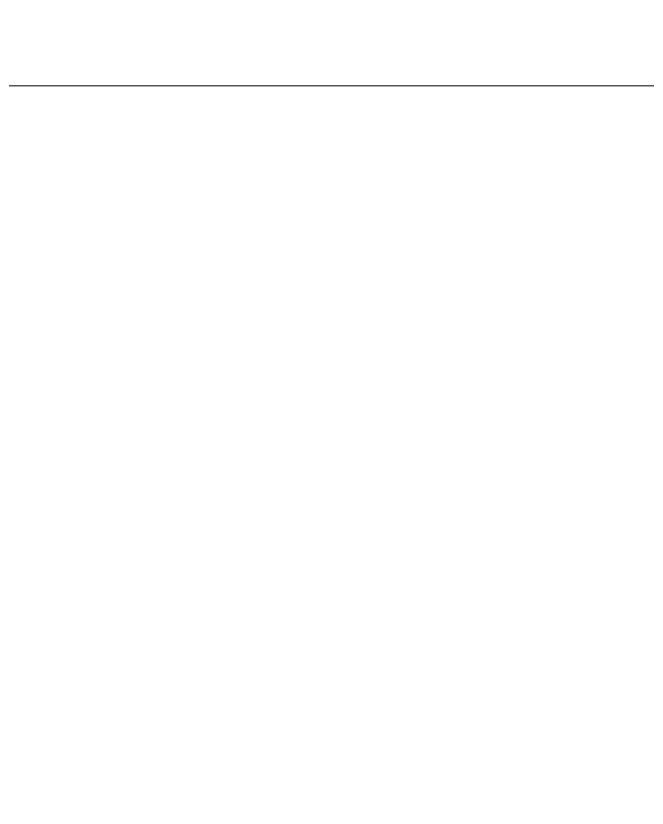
# Model space of a CAD drawing. Header units: millimetres. Extents: x 35770 to 248499, y -12553 to 31000.
# Drawn here: x 58938.4862 to 58938.7474, y 399.7013 to 400.0289 of the extents above; entities that cross this region are included whole.
import ezdxf

# ---------------------------------------------------------------- set-up
doc = ezdxf.new("R2010")
doc.units = ezdxf.units.MM
doc.layers.add('M-EQPM', color=7, linetype='Continuous', lineweight=9)
doc.layers.add('Знаки', color=7, linetype='Continuous', lineweight=9)

# ---------------------------------------------------------------- blocks, each defined once
blk = doc.blocks.new('radiator_prado_classic_z_tip_30_po exemplyaru - Classic Z Тип 30-500-V59-План отделки полов с раскладкой материалов 1 этажа в осях 17-23')
at = {"layer": 'M-EQPM'}
blk.add_line((1600, 228), (1596.95359, 228), dxfattribs=at)
blk = doc.blocks.new('Зашивка радиатора_ с перфорацией М5 - Зашивка радиатора_ с перфорацией М5-V118-План отделки полов с раскладкой материалов 1 этажа в осях 17-23')
at = {"layer": 'Знаки'}
blk.add_arc((-10, -69.64514), 10, 180, 0, dxfattribs=at)

msp = doc.modelspace()

# ---------------------------------------------------------------- block references
at = {"layer": 'M-EQPM'}
msp.add_blockref('radiator_prado_classic_z_tip_30_po exemplyaru - Classic Z Тип 30-500-V59-План отделки полов с раскладкой материалов 1 этажа в осях 17-23', (57338.99998, 172), dxfattribs=at)
at = {"layer": 'Знаки', "rotation": 180}
msp.add_blockref('Зашивка радиатора_ с перфорацией М5 - Зашивка радиатора_ с перфорацией М5-V118-План отделки полов с раскладкой материалов 1 этажа в осях 17-23', (58929.27666, 321), dxfattribs=at)

doc.saveas('drawing.dxf')
